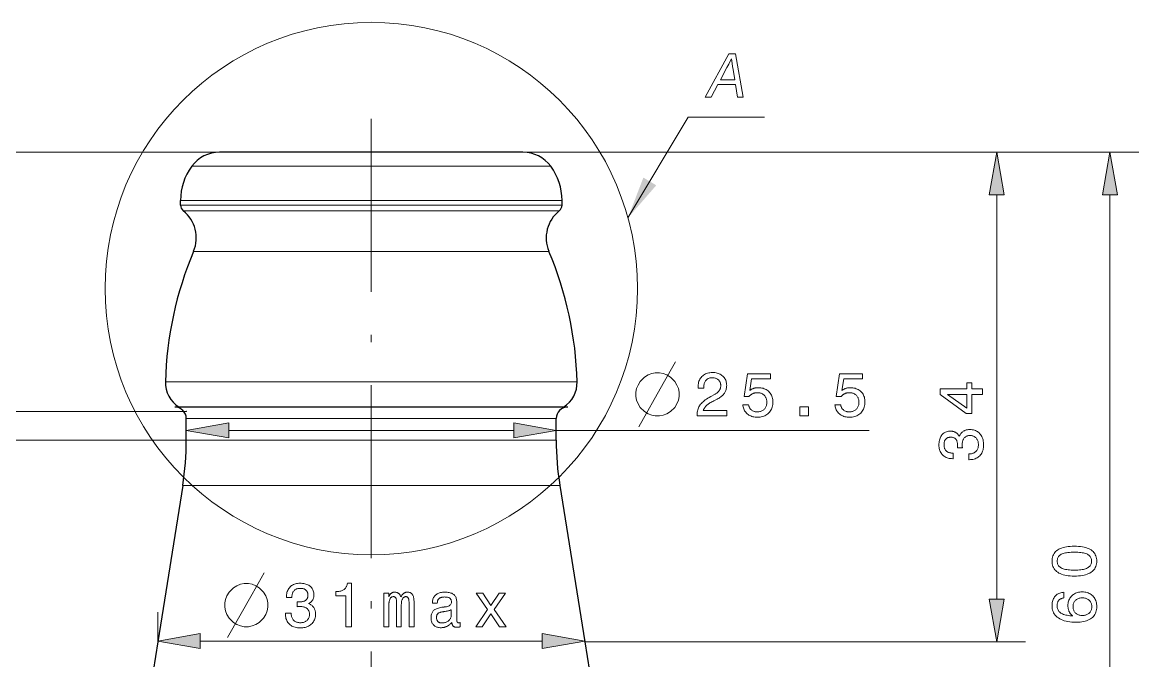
# Model space of a CAD drawing. Extents: x 0 to 420, y 0 to 594.
# Drawn here: x 120.2 to 197.8, y 480.4 to 524.7 of the extents above; entities that cross this region are included whole.
import ezdxf

# ---------------------------------------------------------------- set-up
doc = ezdxf.new("R2010")
doc.units = 0
doc.linetypes.add('DASHDOT', pattern=[18.5, 12, -3, 0.5, -3])

msp = doc.modelspace()

# ---------------------------------------------------------------- linework, layer by layer
at = {"linetype": 'DASHDOT', "lineweight": 13}
msp.add_line((144.475, 518.028), (144.475, 291.201), dxfattribs=at)
at = {"lineweight": 13}
for p, q in [((133.937, 515.715), (73.821, 515.715)), ((133.937, 515.715), (82.24, 515.715)), ((155.012, 515.715), (189.923, 515.715)), ((155.012, 515.715), (197.778, 515.715)), ((156.943, 514.74), (133.533, 514.74)), ((187.923, 484.669), (187.923, 512.761)), ((195.778, 458.669), (195.778, 512.761)), ((157.725, 512.365), (132.847, 512.365)), ((157.725, 512.039), (132.847, 512.039)), ((157.535, 511.647), (133.013, 511.647)), ((156.814, 508.831), (133.646, 508.831)), ((158.774, 499.768), (131.926, 499.768)), ((131.625, 497.715), (82.24, 497.715)), ((157.325, 497.215), (133.198, 497.215)), ((157.325, 496.395), (179.053, 496.395)), ((131.625, 495.715), (82.24, 495.715)), ((157.325, 495.715), (133.198, 495.715)), ((157.574, 492.569), (132.979, 492.569)), ((132.602, 481.759), (156.348, 481.759)), ((159.302, 481.715), (189.923, 481.715))]:
    msp.add_line(p, q, dxfattribs=at)
at = {"lineweight": 30, "ltscale": 0.032249}
msp.add_line((135.227, 515.715), (133.937, 515.715), dxfattribs=at)
at = {"lineweight": 30, "ltscale": 0.494623}
msp.add_line((155.012, 515.715), (135.227, 515.715), dxfattribs=at)
at = {"lineweight": 13, "ltscale": 0.038159}
msp.add_line((133.533, 514.74), (132.006, 514.74), dxfattribs=at)
at = {"lineweight": 13, "ltscale": 0.040551}
for p, q in [((132.847, 512.365), (131.225, 512.365)), ((132.847, 512.039), (131.225, 512.039))]:
    msp.add_line(p, q, dxfattribs=at)
at = {"lineweight": 30, "ltscale": 0.008156}
for p, q in [((131.225, 512.039), (131.225, 512.365)), ((157.725, 512.039), (157.725, 512.365))]:
    msp.add_line(p, q, dxfattribs=at)
at = {"lineweight": 13, "ltscale": 0.03997}
msp.add_line((133.013, 511.647), (131.414, 511.647), dxfattribs=at)
at = {"lineweight": 13, "ltscale": 0.037763}
msp.add_line((133.646, 508.831), (132.136, 508.831), dxfattribs=at)
at = {"lineweight": 13, "ltscale": 0.043762}
msp.add_line((131.926, 499.768), (130.176, 499.768), dxfattribs=at)
at = {"lineweight": 30, "ltscale": 0.041775}
msp.add_line((132.496, 498.015), (130.825, 498.015), dxfattribs=at)
at = {"lineweight": 30}
for p, q in [((158.125, 498.015), (132.496, 498.015)), ((129.647, 481.715), (125.825, 457.715)), ((159.302, 481.715), (163.125, 457.715))]:
    msp.add_line(p, q, dxfattribs=at)
at = {"lineweight": 13, "ltscale": 0.480967}
for p, q in [((131.625, 497.715), (112.386, 497.715)), ((131.625, 495.715), (112.386, 495.715))]:
    msp.add_line(p, q, dxfattribs=at)
at = {"lineweight": 13, "ltscale": 0.039327}
for p, q in [((133.198, 497.215), (131.625, 497.215)), ((133.198, 495.715), (131.625, 495.715))]:
    msp.add_line(p, q, dxfattribs=at)
at = {"lineweight": 30, "ltscale": 0.0375}
for p, q in [((131.625, 495.715), (131.625, 497.215)), ((157.325, 495.715), (157.325, 497.215))]:
    msp.add_line(p, q, dxfattribs=at)
at = {"lineweight": 13, "ltscale": 0.494779}
msp.add_line((134.579, 496.395), (154.37, 496.395), dxfattribs=at)
at = {"lineweight": 30, "ltscale": 0.274778}
for p, q in [((131.376, 492.569), (129.647, 481.715)), ((157.574, 492.569), (159.302, 481.715))]:
    msp.add_line(p, q, dxfattribs=at)
at = {"lineweight": 13, "ltscale": 0.040088}
msp.add_line((132.979, 492.569), (131.376, 492.569), dxfattribs=at)
at = {"lineweight": 13, "ltscale": 0.0511}
msp.add_line((129.647, 481.715), (129.647, 483.759), dxfattribs=at)
at = {"lineweight": 13}
for points in [[(167.659, 519.539), (169.305, 522.539), (169.784, 522.539), (170.303, 519.539), (169.923, 519.539), (169.784, 520.414), (168.544, 520.414), (168.078, 519.539)], [(168.738, 520.748), (169.731, 520.748), (169.618, 521.457), (169.575, 521.672), (169.54, 521.869), (169.515, 522.047), (169.499, 522.206), (169.415, 522.028), (169.309, 521.829), (169.181, 521.61)], [(188.444, 512.761), (187.923, 515.715), (187.402, 512.761)], [(196.299, 512.761), (195.778, 515.715), (195.257, 512.761)], [(164.505, 500.395), (164.205, 500.395), (163.955, 500.345), (163.705, 500.245), (163.455, 500.095), (163.155, 499.795), (163.005, 499.545), (162.905, 499.295), (162.855, 499.045), (162.855, 498.745), (162.905, 498.495), (163.005, 498.245), (163.155, 497.995), (163.455, 497.695), (163.705, 497.545), (163.955, 497.445), (164.205, 497.395), (164.505, 497.395), (164.755, 497.445), (165.005, 497.545), (165.255, 497.695), (165.555, 497.995), (165.705, 498.245), (165.805, 498.495), (165.855, 498.745), (165.855, 499.045), (165.805, 499.295), (165.705, 499.545), (165.555, 499.795), (165.255, 500.095), (165.005, 500.245), (164.755, 500.345)], [(167.102, 497.395), (167.102, 497.408), (167.104, 497.495), (167.11, 497.58), (167.12, 497.661), (167.135, 497.74), (167.153, 497.816), (167.176, 497.889), (167.203, 497.958), (167.234, 498.025), (167.269, 498.09), (167.308, 498.151), (167.353, 498.21), (167.404, 498.27), (167.462, 498.329), (167.527, 498.388), (167.598, 498.448), (167.676, 498.507), (167.761, 498.566), (167.852, 498.625), (167.95, 498.683), (168.055, 498.742), (168.31, 498.881), (168.355, 498.906), (168.397, 498.932), (168.436, 498.959), (168.474, 498.986), (168.509, 499.013), (168.541, 499.041), (168.571, 499.07), (168.598, 499.1), (168.623, 499.13), (168.645, 499.16), (168.665, 499.192), (168.683, 499.225), (168.699, 499.258), (168.712, 499.293), (168.724, 499.329), (168.734, 499.366), (168.741, 499.404), (168.746, 499.443), (168.749, 499.483), (168.75, 499.524), (168.749, 499.571), (168.744, 499.616), (168.736, 499.659), (168.724, 499.7), (168.71, 499.739), (168.692, 499.777), (168.67, 499.813), (168.646, 499.847), (168.618, 499.879), (168.587, 499.909), (168.553, 499.937), (168.517, 499.962), (168.479, 499.984), (168.439, 500.003), (168.396, 500.019), (168.351, 500.032), (168.304, 500.042), (168.255, 500.05), (168.203, 500.054), (168.15, 500.055), (168.096, 500.054), (168.045, 500.048), (167.997, 500.039), (167.95, 500.026), (167.906, 500.009), (167.865, 499.989), (167.825, 499.965), (167.788, 499.937), (167.753, 499.905), (167.721, 499.87), (167.691, 499.831), (167.664, 499.79), (167.64, 499.746), (167.62, 499.699), (167.603, 499.65), (167.589, 499.597), (167.578, 499.542), (167.57, 499.484), (167.565, 499.423), (167.564, 499.36), (167.564, 499.324), (167.171, 499.324), (167.171, 499.385), (167.174, 499.478), (167.182, 499.567), (167.196, 499.652), (167.215, 499.733), (167.239, 499.81), (167.269, 499.883), (167.304, 499.953), (167.344, 500.018), (167.39, 500.079), (167.441, 500.137), (167.497, 500.189), (167.557, 500.236), (167.62, 500.278), (167.688, 500.314), (167.759, 500.345), (167.834, 500.369), (167.913, 500.389), (167.996, 500.403), (168.082, 500.411), (168.173, 500.414), (168.26, 500.411), (168.343, 500.404), (168.423, 500.392), (168.5, 500.374), (168.573, 500.352), (168.643, 500.325), (168.709, 500.293), (168.773, 500.256), (168.832, 500.214), (168.889, 500.167), (168.94, 500.116), (168.987, 500.062), (169.028, 500.005), (169.063, 499.945), (169.093, 499.882), (169.118, 499.816), (169.137, 499.746), (169.151, 499.674), (169.159, 499.599), (169.162, 499.52), (169.16, 499.459), (169.155, 499.399), (169.147, 499.341), (169.136, 499.284), (169.121, 499.229), (169.104, 499.176), (169.083, 499.124), (169.059, 499.073), (169.032, 499.024), (169.001, 498.977), (168.968, 498.931), (168.93, 498.886), (168.89, 498.843), (168.846, 498.801), (168.799, 498.76), (168.748, 498.72), (168.694, 498.681), (168.637, 498.644), (168.576, 498.608), (168.512, 498.573), (168.259, 498.445), (168.189, 498.408), (168.123, 498.371), (168.061, 498.335), (168.003, 498.3), (167.95, 498.266), (167.9, 498.232), (167.854, 498.2), (167.813, 498.167), (167.775, 498.136), (167.742, 498.105), (167.711, 498.075), (167.683, 498.043), (167.657, 498.011), (167.633, 497.978), (167.611, 497.945), (167.592, 497.91), (167.574, 497.875), (167.558, 497.84), (167.545, 497.803), (167.534, 497.766), (169.162, 497.766), (169.162, 497.395)], [(170.283, 498.177), (170.684, 498.177), (170.692, 498.131), (170.703, 498.087), (170.716, 498.046), (170.732, 498.006), (170.75, 497.969), (170.771, 497.933), (170.794, 497.899), (170.82, 497.868), (170.848, 497.839), (170.879, 497.811), (170.911, 497.786), (170.946, 497.764), (170.982, 497.744), (171.02, 497.727), (171.06, 497.712), (171.101, 497.701), (171.144, 497.691), (171.189, 497.685), (171.236, 497.681), (171.285, 497.679), (171.344, 497.681), (171.4, 497.687), (171.455, 497.696), (171.507, 497.709), (171.556, 497.725), (171.604, 497.745), (171.649, 497.769), (171.691, 497.797), (171.732, 497.828), (171.769, 497.863), (171.804, 497.901), (171.835, 497.941), (171.863, 497.983), (171.887, 498.028), (171.907, 498.075), (171.923, 498.125), (171.936, 498.176), (171.945, 498.231), (171.951, 498.287), (171.953, 498.346), (171.951, 498.406), (171.946, 498.463), (171.937, 498.518), (171.924, 498.57), (171.908, 498.62), (171.888, 498.668), (171.864, 498.713), (171.837, 498.755), (171.806, 498.795), (171.772, 498.833), (171.734, 498.867), (171.694, 498.898), (171.652, 498.925), (171.607, 498.949), (171.559, 498.969), (171.509, 498.985), (171.457, 498.998), (171.402, 499.007), (171.344, 499.012), (171.285, 499.014), (171.25, 499.013), (171.216, 499.011), (171.182, 499.008), (171.149, 499.003), (171.117, 498.997), (171.086, 498.989), (171.055, 498.98), (171.024, 498.969), (170.994, 498.958), (170.965, 498.944), (170.937, 498.93), (170.909, 498.914), (170.882, 498.897), (170.855, 498.878), (170.83, 498.858), (170.805, 498.837), (170.781, 498.814), (170.758, 498.79), (170.735, 498.765), (170.713, 498.738), (170.37, 498.738), (170.606, 500.327), (172.208, 500.327), (172.208, 499.973), (170.895, 499.973), (170.774, 499.166), (170.796, 499.184), (170.819, 499.202), (170.842, 499.219), (170.867, 499.234), (170.892, 499.249), (170.917, 499.263), (170.944, 499.276), (170.971, 499.289), (170.999, 499.3), (171.028, 499.31), (171.058, 499.32), (171.088, 499.328), (171.119, 499.335), (171.15, 499.342), (171.181, 499.347), (171.214, 499.352), (171.246, 499.355), (171.28, 499.358), (171.313, 499.359), (171.348, 499.36), (171.438, 499.357), (171.525, 499.349), (171.609, 499.335), (171.688, 499.316), (171.764, 499.291), (171.837, 499.261), (171.906, 499.225), (171.971, 499.184), (172.033, 499.138), (172.091, 499.086), (172.144, 499.029), (172.192, 498.969), (172.234, 498.906), (172.271, 498.839), (172.302, 498.769), (172.327, 498.695), (172.347, 498.618), (172.361, 498.538), (172.37, 498.454), (172.372, 498.367), (172.369, 498.274), (172.36, 498.185), (172.346, 498.1), (172.325, 498.018), (172.298, 497.939), (172.265, 497.865), (172.226, 497.793), (172.181, 497.726), (172.131, 497.662), (172.074, 497.601), (172.013, 497.546), (171.948, 497.496), (171.879, 497.452), (171.807, 497.414), (171.731, 497.382), (171.651, 497.355), (171.568, 497.335), (171.481, 497.32), (171.391, 497.311), (171.297, 497.308), (171.214, 497.311), (171.133, 497.318), (171.056, 497.33), (170.981, 497.347), (170.91, 497.368), (170.841, 497.395), (170.775, 497.426), (170.712, 497.462), (170.651, 497.502), (170.594, 497.548), (170.541, 497.597), (170.492, 497.649), (170.449, 497.705), (170.41, 497.763), (170.377, 497.825), (170.348, 497.889), (170.324, 497.957), (170.306, 498.027), (170.292, 498.1)], [(176.679, 498.177), (177.08, 498.177), (177.088, 498.131), (177.099, 498.087), (177.113, 498.046), (177.128, 498.006), (177.147, 497.969), (177.167, 497.933), (177.191, 497.899), (177.216, 497.868), (177.244, 497.839), (177.275, 497.811), (177.308, 497.786), (177.342, 497.764), (177.378, 497.744), (177.416, 497.727), (177.456, 497.712), (177.498, 497.701), (177.541, 497.691), (177.586, 497.685), (177.632, 497.681), (177.681, 497.679), (177.74, 497.681), (177.797, 497.687), (177.851, 497.696), (177.903, 497.709), (177.953, 497.725), (178, 497.745), (178.045, 497.769), (178.088, 497.797), (178.128, 497.828), (178.166, 497.863), (178.201, 497.901), (178.232, 497.941), (178.259, 497.983), (178.283, 498.028), (178.303, 498.075), (178.32, 498.125), (178.333, 498.176), (178.342, 498.231), (178.347, 498.287), (178.349, 498.346), (178.347, 498.406), (178.342, 498.463), (178.333, 498.518), (178.32, 498.57), (178.304, 498.62), (178.284, 498.668), (178.26, 498.713), (178.233, 498.755), (178.202, 498.795), (178.168, 498.833), (178.13, 498.867), (178.09, 498.898), (178.048, 498.925), (178.003, 498.949), (177.955, 498.969), (177.906, 498.985), (177.853, 498.998), (177.798, 499.007), (177.741, 499.012), (177.681, 499.014), (177.646, 499.013), (177.612, 499.011), (177.579, 499.008), (177.546, 499.003), (177.514, 498.997), (177.482, 498.989), (177.451, 498.98), (177.42, 498.969), (177.391, 498.958), (177.361, 498.944), (177.333, 498.93), (177.305, 498.914), (177.278, 498.897), (177.252, 498.878), (177.226, 498.858), (177.201, 498.837), (177.177, 498.814), (177.154, 498.79), (177.131, 498.765), (177.11, 498.738), (176.766, 498.738), (177.002, 500.327), (178.604, 500.327), (178.604, 499.973), (177.291, 499.973), (177.171, 499.166), (177.193, 499.184), (177.215, 499.202), (177.239, 499.219), (177.263, 499.234), (177.288, 499.249), (177.314, 499.263), (177.34, 499.276), (177.368, 499.289), (177.396, 499.3), (177.425, 499.31), (177.454, 499.32), (177.484, 499.328), (177.515, 499.335), (177.546, 499.342), (177.578, 499.347), (177.61, 499.352), (177.643, 499.355), (177.676, 499.358), (177.71, 499.359), (177.744, 499.36), (177.835, 499.357), (177.922, 499.349), (178.005, 499.335), (178.085, 499.316), (178.161, 499.291), (178.233, 499.261), (178.302, 499.225), (178.367, 499.184), (178.429, 499.138), (178.487, 499.086), (178.541, 499.029), (178.589, 498.969), (178.631, 498.906), (178.667, 498.839), (178.698, 498.769), (178.724, 498.695), (178.743, 498.618), (178.757, 498.538), (178.766, 498.454), (178.769, 498.367), (178.766, 498.274), (178.757, 498.185), (178.742, 498.1), (178.721, 498.018), (178.694, 497.939), (178.661, 497.865), (178.623, 497.793), (178.578, 497.726), (178.527, 497.662), (178.47, 497.601), (178.409, 497.546), (178.344, 497.496), (178.275, 497.452), (178.203, 497.414), (178.127, 497.382), (178.048, 497.355), (177.964, 497.335), (177.878, 497.32), (177.787, 497.311), (177.694, 497.308), (177.61, 497.311), (177.53, 497.318), (177.452, 497.33), (177.378, 497.347), (177.306, 497.368), (177.237, 497.395), (177.171, 497.426), (177.108, 497.462), (177.048, 497.502), (176.99, 497.548), (176.937, 497.597), (176.889, 497.649), (176.845, 497.705), (176.807, 497.763), (176.773, 497.825), (176.744, 497.889), (176.721, 497.957), (176.702, 498.027), (176.688, 498.1)], [(186.923, 498.883), (186.181, 498.883), (186.181, 497.566), (185.802, 497.566), (183.991, 498.879), (183.991, 499.271), (185.835, 499.271), (185.835, 499.699), (186.181, 499.699), (186.181, 499.271), (186.923, 499.271)], [(185.835, 497.928), (185.835, 498.883), (184.492, 498.883)], [(174.253, 497.395), (174.253, 498.038), (174.85, 498.038), (174.85, 497.395)], [(134.579, 496.916), (131.625, 496.395), (134.579, 495.874)], [(154.37, 495.874), (157.325, 496.395), (154.37, 496.916)], [(185.983, 494.359), (185.983, 494.758), (186.045, 494.761), (186.104, 494.767), (186.16, 494.776), (186.213, 494.789), (186.264, 494.804), (186.311, 494.823), (186.356, 494.846), (186.398, 494.871), (186.437, 494.9), (186.473, 494.932), (186.506, 494.966), (186.536, 495.004), (186.562, 495.044), (186.584, 495.087), (186.604, 495.133), (186.619, 495.181), (186.631, 495.232), (186.64, 495.285), (186.645, 495.342), (186.647, 495.401), (186.645, 495.458), (186.641, 495.514), (186.633, 495.566), (186.622, 495.617), (186.608, 495.664), (186.59, 495.71), (186.57, 495.752), (186.546, 495.793), (186.519, 495.83), (186.489, 495.866), (186.456, 495.898), (186.421, 495.927), (186.383, 495.952), (186.344, 495.974), (186.301, 495.993), (186.257, 496.008), (186.21, 496.02), (186.16, 496.028), (186.109, 496.034), (186.055, 496.035), (186.006, 496.034), (185.959, 496.029), (185.914, 496.02), (185.872, 496.008), (185.831, 495.993), (185.793, 495.975), (185.758, 495.953), (185.724, 495.928), (185.693, 495.9), (185.664, 495.868), (185.637, 495.833), (185.613, 495.795), (185.592, 495.755), (185.574, 495.712), (185.558, 495.666), (185.546, 495.618), (185.536, 495.566), (185.529, 495.512), (185.525, 495.456), (185.523, 495.396), (185.523, 495.388), (185.523, 495.379), (185.524, 495.371), (185.524, 495.362), (185.524, 495.353), (185.524, 495.344), (185.524, 495.335), (185.525, 495.326), (185.525, 495.317), (185.525, 495.308), (185.526, 495.298), (185.526, 495.288), (185.527, 495.277), (185.528, 495.266), (185.528, 495.254), (185.529, 495.242), (185.529, 495.229), (185.53, 495.215), (185.531, 495.201), (185.532, 495.186), (185.192, 495.186), (185.193, 495.195), (185.193, 495.204), (185.194, 495.213), (185.194, 495.222), (185.194, 495.231), (185.195, 495.24), (185.195, 495.249), (185.195, 495.257), (185.195, 495.266), (185.196, 495.274), (185.196, 495.283), (185.196, 495.291), (185.196, 495.299), (185.196, 495.307), (185.196, 495.315), (185.196, 495.323), (185.197, 495.33), (185.197, 495.338), (185.197, 495.345), (185.197, 495.352), (185.195, 495.409), (185.192, 495.463), (185.186, 495.513), (185.178, 495.561), (185.168, 495.605), (185.155, 495.647), (185.14, 495.686), (185.123, 495.721), (185.104, 495.754), (185.082, 495.783), (185.058, 495.81), (185.031, 495.834), (185.002, 495.855), (184.97, 495.873), (184.937, 495.888), (184.9, 495.901), (184.861, 495.911), (184.82, 495.918), (184.777, 495.922), (184.731, 495.924), (184.686, 495.922), (184.644, 495.918), (184.604, 495.911), (184.565, 495.902), (184.529, 495.89), (184.495, 495.875), (184.464, 495.857), (184.434, 495.836), (184.406, 495.813), (184.381, 495.788), (184.357, 495.759), (184.337, 495.728), (184.318, 495.695), (184.302, 495.66), (184.289, 495.622), (184.278, 495.581), (184.269, 495.539), (184.263, 495.494), (184.26, 495.446), (184.258, 495.396), (184.26, 495.34), (184.265, 495.287), (184.273, 495.237), (184.284, 495.189), (184.299, 495.144), (184.317, 495.102), (184.338, 495.063), (184.362, 495.026), (184.39, 494.992), (184.421, 494.961), (184.455, 494.933), (184.492, 494.908), (184.532, 494.885), (184.575, 494.866), (184.621, 494.85), (184.67, 494.836), (184.722, 494.826), (184.778, 494.818), (184.836, 494.814), (184.897, 494.812), (184.897, 494.429), (184.868, 494.429), (184.781, 494.431), (184.699, 494.439), (184.619, 494.452), (184.544, 494.47), (184.472, 494.493), (184.403, 494.521), (184.339, 494.554), (184.277, 494.593), (184.22, 494.636), (184.166, 494.685), (184.116, 494.738), (184.072, 494.795), (184.032, 494.855), (183.998, 494.918), (183.97, 494.986), (183.946, 495.056), (183.928, 495.131), (183.915, 495.209), (183.907, 495.29), (183.904, 495.375), (183.906, 495.465), (183.913, 495.551), (183.923, 495.633), (183.938, 495.71), (183.958, 495.783), (183.981, 495.853), (184.009, 495.918), (184.041, 495.978), (184.077, 496.035), (184.117, 496.088), (184.161, 496.136), (184.209, 496.179), (184.26, 496.217), (184.315, 496.25), (184.372, 496.278), (184.433, 496.3), (184.498, 496.318), (184.566, 496.331), (184.637, 496.338), (184.712, 496.341), (184.755, 496.34), (184.796, 496.337), (184.836, 496.332), (184.875, 496.326), (184.913, 496.317), (184.95, 496.306), (184.985, 496.294), (185.019, 496.28), (185.051, 496.263), (185.083, 496.245), (185.113, 496.225), (185.141, 496.203), (185.168, 496.179), (185.194, 496.154), (185.218, 496.126), (185.241, 496.097), (185.262, 496.066), (185.282, 496.033), (185.3, 495.998), (185.317, 495.961), (185.335, 496.009), (185.356, 496.054), (185.379, 496.096), (185.403, 496.137), (185.43, 496.175), (185.459, 496.21), (185.489, 496.244), (185.522, 496.275), (185.556, 496.303), (185.593, 496.329), (185.631, 496.353), (185.671, 496.375), (185.713, 496.393), (185.757, 496.41), (185.802, 496.423), (185.849, 496.435), (185.898, 496.444), (185.948, 496.45), (186.001, 496.454), (186.055, 496.455), (186.139, 496.452), (186.221, 496.443), (186.299, 496.428), (186.373, 496.408), (186.444, 496.381), (186.512, 496.349), (186.576, 496.31), (186.637, 496.266), (186.694, 496.216), (186.748, 496.16), (186.798, 496.099), (186.842, 496.034), (186.882, 495.965), (186.916, 495.892), (186.944, 495.816), (186.968, 495.736), (186.986, 495.651), (186.999, 495.563), (187.007, 495.471), (187.01, 495.375), (187.007, 495.284), (186.999, 495.197), (186.985, 495.114), (186.966, 495.034), (186.942, 494.958), (186.912, 494.886), (186.876, 494.818), (186.836, 494.753), (186.789, 494.693), (186.738, 494.635), (186.682, 494.583), (186.622, 494.536), (186.558, 494.495), (186.491, 494.459), (186.42, 494.428), (186.346, 494.403), (186.268, 494.384), (186.187, 494.37), (186.101, 494.362), (186.012, 494.359)], [(193.315, 486.273), (193.167, 486.276), (193.025, 486.284), (192.891, 486.297), (192.764, 486.315), (192.645, 486.339), (192.533, 486.369), (192.428, 486.403), (192.33, 486.443), (192.24, 486.488), (192.157, 486.539), (192.081, 486.594), (192.014, 486.655), (191.954, 486.72), (191.902, 486.79), (191.859, 486.865), (191.823, 486.945), (191.795, 487.029), (191.775, 487.119), (191.763, 487.213), (191.759, 487.312), (191.763, 487.412), (191.775, 487.507), (191.795, 487.597), (191.822, 487.682), (191.858, 487.762), (191.901, 487.837), (191.952, 487.907), (192.012, 487.972), (192.079, 488.032), (192.153, 488.087), (192.236, 488.137), (192.326, 488.182), (192.424, 488.221), (192.529, 488.255), (192.641, 488.284), (192.761, 488.308), (192.888, 488.326), (193.023, 488.339), (193.165, 488.347), (193.315, 488.35), (193.464, 488.347), (193.606, 488.339), (193.741, 488.326), (193.868, 488.308), (193.987, 488.284), (194.099, 488.255), (194.204, 488.221), (194.301, 488.182), (194.39, 488.137), (194.473, 488.087), (194.547, 488.032), (194.614, 487.972), (194.672, 487.907), (194.723, 487.837), (194.767, 487.762), (194.802, 487.682), (194.829, 487.597), (194.849, 487.507), (194.861, 487.412), (194.865, 487.312), (194.861, 487.213), (194.849, 487.119), (194.829, 487.029), (194.802, 486.945), (194.766, 486.865), (194.723, 486.79), (194.671, 486.72), (194.612, 486.655), (194.545, 486.594), (194.47, 486.539), (194.388, 486.488), (194.298, 486.443), (194.201, 486.403), (194.096, 486.369), (193.984, 486.339), (193.865, 486.315), (193.739, 486.297), (193.605, 486.284), (193.464, 486.276)], [(193.315, 486.686), (193.436, 486.688), (193.55, 486.692), (193.657, 486.7), (193.758, 486.711), (193.852, 486.724), (193.939, 486.741), (194.02, 486.761), (194.094, 486.783), (194.162, 486.809), (194.223, 486.838), (194.277, 486.87), (194.326, 486.906), (194.369, 486.944), (194.407, 486.987), (194.439, 487.033), (194.464, 487.082), (194.485, 487.134), (194.499, 487.19), (194.508, 487.25), (194.51, 487.312), (194.508, 487.376), (194.499, 487.435), (194.485, 487.491), (194.465, 487.544), (194.439, 487.593), (194.408, 487.639), (194.371, 487.681), (194.328, 487.719), (194.28, 487.754), (194.226, 487.786), (194.166, 487.814), (194.098, 487.839), (194.024, 487.861), (193.944, 487.881), (193.856, 487.897), (193.761, 487.91), (193.66, 487.921), (193.552, 487.928), (193.437, 487.933), (193.315, 487.934), (193.193, 487.933), (193.078, 487.928), (192.969, 487.921), (192.867, 487.91), (192.773, 487.897), (192.685, 487.881), (192.604, 487.861), (192.53, 487.839), (192.463, 487.814), (192.402, 487.786), (192.348, 487.754), (192.3, 487.719), (192.257, 487.681), (192.22, 487.639), (192.189, 487.593), (192.163, 487.544), (192.143, 487.491), (192.129, 487.435), (192.12, 487.376), (192.118, 487.312), (192.12, 487.25), (192.129, 487.19), (192.144, 487.134), (192.164, 487.082), (192.19, 487.033), (192.221, 486.987), (192.259, 486.944), (192.302, 486.906), (192.351, 486.87), (192.405, 486.838), (192.466, 486.809), (192.534, 486.783), (192.608, 486.761), (192.689, 486.741), (192.777, 486.724), (192.871, 486.711), (192.972, 486.7), (193.08, 486.692), (193.194, 486.688)], [(135.948, 485.759), (135.648, 485.759), (135.398, 485.709), (135.148, 485.609), (134.898, 485.459), (134.598, 485.159), (134.448, 484.909), (134.348, 484.659), (134.298, 484.409), (134.298, 484.109), (134.348, 483.859), (134.448, 483.609), (134.598, 483.359), (134.898, 483.059), (135.148, 482.909), (135.398, 482.809), (135.648, 482.759), (135.948, 482.759), (136.198, 482.809), (136.448, 482.909), (136.698, 483.059), (136.998, 483.359), (137.148, 483.609), (137.248, 483.859), (137.298, 484.109), (137.298, 484.409), (137.248, 484.659), (137.148, 484.909), (136.998, 485.159), (136.698, 485.459), (136.448, 485.609), (136.198, 485.709)], [(138.509, 483.699), (138.907, 483.699), (138.91, 483.637), (138.916, 483.578), (138.925, 483.522), (138.938, 483.469), (138.954, 483.419), (138.973, 483.371), (138.995, 483.326), (139.02, 483.284), (139.049, 483.245), (139.081, 483.209), (139.116, 483.176), (139.153, 483.146), (139.194, 483.12), (139.236, 483.098), (139.282, 483.079), (139.33, 483.063), (139.381, 483.051), (139.435, 483.042), (139.491, 483.037), (139.55, 483.035), (139.608, 483.037), (139.663, 483.041), (139.716, 483.049), (139.766, 483.06), (139.814, 483.075), (139.859, 483.092), (139.902, 483.113), (139.942, 483.136), (139.98, 483.163), (140.015, 483.193), (140.047, 483.226), (140.076, 483.261), (140.101, 483.299), (140.124, 483.339), (140.142, 483.381), (140.157, 483.426), (140.169, 483.472), (140.178, 483.522), (140.183, 483.574), (140.185, 483.628), (140.183, 483.677), (140.178, 483.723), (140.17, 483.768), (140.158, 483.811), (140.143, 483.851), (140.124, 483.889), (140.102, 483.925), (140.077, 483.958), (140.049, 483.99), (140.017, 484.019), (139.982, 484.045), (139.945, 484.069), (139.904, 484.09), (139.861, 484.108), (139.815, 484.124), (139.767, 484.136), (139.716, 484.146), (139.662, 484.153), (139.605, 484.157), (139.546, 484.159), (139.537, 484.159), (139.529, 484.159), (139.52, 484.159), (139.511, 484.159), (139.503, 484.158), (139.494, 484.158), (139.485, 484.158), (139.476, 484.158), (139.467, 484.157), (139.457, 484.157), (139.448, 484.156), (139.438, 484.156), (139.427, 484.155), (139.415, 484.155), (139.404, 484.154), (139.391, 484.153), (139.378, 484.153), (139.364, 484.152), (139.35, 484.151), (139.335, 484.15), (139.335, 484.49), (139.344, 484.489), (139.353, 484.489), (139.362, 484.489), (139.371, 484.488), (139.38, 484.488), (139.389, 484.488), (139.398, 484.487), (139.406, 484.487), (139.415, 484.487), (139.424, 484.487), (139.432, 484.486), (139.44, 484.486), (139.448, 484.486), (139.456, 484.486), (139.464, 484.486), (139.472, 484.486), (139.479, 484.486), (139.487, 484.486), (139.494, 484.486), (139.502, 484.486), (139.558, 484.487), (139.612, 484.49), (139.663, 484.496), (139.71, 484.504), (139.755, 484.514), (139.796, 484.527), (139.835, 484.542), (139.871, 484.559), (139.903, 484.579), (139.933, 484.601), (139.959, 484.625), (139.983, 484.651), (140.004, 484.68), (140.022, 484.712), (140.038, 484.746), (140.05, 484.782), (140.06, 484.821), (140.067, 484.862), (140.071, 484.906), (140.073, 484.952), (140.072, 484.996), (140.067, 485.038), (140.061, 485.079), (140.051, 485.117), (140.039, 485.153), (140.024, 485.187), (140.006, 485.219), (139.986, 485.248), (139.963, 485.276), (139.937, 485.301), (139.908, 485.325), (139.878, 485.346), (139.845, 485.364), (139.809, 485.38), (139.771, 485.393), (139.731, 485.404), (139.688, 485.413), (139.643, 485.419), (139.596, 485.423), (139.546, 485.424), (139.49, 485.422), (139.437, 485.417), (139.386, 485.409), (139.339, 485.398), (139.294, 485.383), (139.251, 485.365), (139.212, 485.344), (139.175, 485.32), (139.142, 485.292), (139.11, 485.261), (139.082, 485.227), (139.057, 485.19), (139.035, 485.15), (139.015, 485.107), (138.999, 485.061), (138.986, 485.012), (138.975, 484.96), (138.968, 484.905), (138.963, 484.846), (138.962, 484.785), (138.578, 484.785), (138.578, 484.814), (138.581, 484.901), (138.588, 484.984), (138.601, 485.063), (138.619, 485.138), (138.642, 485.21), (138.67, 485.279), (138.704, 485.344), (138.742, 485.405), (138.786, 485.462), (138.834, 485.517), (138.887, 485.566), (138.944, 485.611), (139.004, 485.65), (139.068, 485.684), (139.135, 485.713), (139.206, 485.736), (139.28, 485.754), (139.358, 485.767), (139.44, 485.775), (139.525, 485.778), (139.615, 485.776), (139.7, 485.769), (139.782, 485.759), (139.859, 485.744), (139.933, 485.725), (140.002, 485.701), (140.067, 485.674), (140.128, 485.642), (140.185, 485.605), (140.237, 485.565), (140.285, 485.521), (140.328, 485.473), (140.366, 485.422), (140.399, 485.368), (140.427, 485.31), (140.45, 485.249), (140.468, 485.184), (140.48, 485.116), (140.488, 485.045), (140.49, 484.971), (140.489, 484.928), (140.486, 484.886), (140.482, 484.846), (140.475, 484.807), (140.466, 484.769), (140.456, 484.733), (140.443, 484.697), (140.429, 484.664), (140.413, 484.631), (140.394, 484.599), (140.374, 484.569), (140.352, 484.541), (140.329, 484.514), (140.303, 484.488), (140.276, 484.464), (140.246, 484.441), (140.215, 484.42), (140.182, 484.4), (140.147, 484.382), (140.111, 484.365), (140.158, 484.347), (140.203, 484.326), (140.246, 484.303), (140.286, 484.279), (140.324, 484.252), (140.36, 484.224), (140.393, 484.193), (140.424, 484.16), (140.452, 484.126), (140.479, 484.089), (140.503, 484.051), (140.524, 484.011), (140.543, 483.969), (140.559, 483.925), (140.573, 483.88), (140.584, 483.833), (140.593, 483.784), (140.599, 483.734), (140.603, 483.682), (140.604, 483.628), (140.601, 483.543), (140.592, 483.462), (140.578, 483.384), (140.557, 483.309), (140.53, 483.238), (140.498, 483.17), (140.46, 483.106), (140.415, 483.045), (140.365, 482.988), (140.309, 482.934), (140.248, 482.884), (140.183, 482.84), (140.114, 482.801), (140.042, 482.767), (139.965, 482.738), (139.885, 482.714), (139.801, 482.696), (139.713, 482.683), (139.621, 482.675), (139.525, 482.673), (139.434, 482.675), (139.347, 482.683), (139.263, 482.697), (139.184, 482.716), (139.108, 482.741), (139.036, 482.77), (138.967, 482.806), (138.903, 482.847), (138.842, 482.893), (138.785, 482.945), (138.732, 483.001), (138.685, 483.061), (138.644, 483.124), (138.608, 483.191), (138.578, 483.262), (138.553, 483.336), (138.533, 483.414), (138.52, 483.496), (138.511, 483.581), (138.509, 483.67)], [(142.719, 482.759), (142.719, 484.893), (142.019, 484.893), (142.019, 485.198), (142.094, 485.201), (142.165, 485.206), (142.232, 485.214), (142.296, 485.224), (142.355, 485.237), (142.41, 485.252), (142.462, 485.271), (142.509, 485.291), (142.553, 485.315), (142.592, 485.341), (142.628, 485.369), (142.661, 485.402), (142.691, 485.437), (142.718, 485.476), (142.742, 485.518), (142.763, 485.563), (142.782, 485.612), (142.797, 485.664), (142.809, 485.719), (142.818, 485.778), (143.111, 485.778), (143.111, 482.759)], [(145.352, 482.759), (145.352, 485.078), (145.689, 485.078), (145.689, 484.831), (145.702, 484.862), (145.716, 484.892), (145.731, 484.92), (145.747, 484.946), (145.763, 484.971), (145.781, 484.995), (145.799, 485.017), (145.819, 485.038), (145.839, 485.057), (145.86, 485.075), (145.882, 485.091), (145.904, 485.106), (145.927, 485.118), (145.95, 485.13), (145.974, 485.139), (145.999, 485.147), (146.024, 485.153), (146.049, 485.157), (146.076, 485.159), (146.102, 485.16), (146.133, 485.159), (146.164, 485.157), (146.193, 485.152), (146.221, 485.146), (146.249, 485.138), (146.275, 485.129), (146.3, 485.117), (146.325, 485.104), (146.348, 485.089), (146.371, 485.073), (146.393, 485.055), (146.413, 485.035), (146.432, 485.014), (146.45, 484.991), (146.466, 484.967), (146.481, 484.941), (146.496, 484.914), (146.508, 484.885), (146.52, 484.855), (146.53, 484.823), (146.549, 484.857), (146.568, 484.888), (146.588, 484.918), (146.608, 484.947), (146.628, 484.973), (146.649, 484.998), (146.67, 485.021), (146.692, 485.042), (146.714, 485.061), (146.737, 485.078), (146.76, 485.094), (146.784, 485.108), (146.808, 485.12), (146.833, 485.131), (146.859, 485.14), (146.885, 485.147), (146.912, 485.153), (146.939, 485.157), (146.967, 485.159), (146.996, 485.16), (147.043, 485.158), (147.088, 485.153), (147.129, 485.144), (147.168, 485.132), (147.204, 485.116), (147.238, 485.096), (147.268, 485.073), (147.296, 485.046), (147.322, 485.016), (147.344, 484.982), (147.364, 484.944), (147.382, 484.9), (147.398, 484.851), (147.411, 484.797), (147.423, 484.738), (147.433, 484.673), (147.44, 484.603), (147.445, 484.528), (147.448, 484.447), (147.449, 484.361), (147.449, 482.759), (147.099, 482.759), (147.099, 484.387), (147.099, 484.436), (147.097, 484.482), (147.095, 484.526), (147.092, 484.566), (147.087, 484.604), (147.082, 484.638), (147.075, 484.669), (147.068, 484.698), (147.059, 484.723), (147.05, 484.745), (147.039, 484.765), (147.027, 484.782), (147.014, 484.798), (147, 484.811), (146.984, 484.822), (146.967, 484.832), (146.948, 484.839), (146.928, 484.844), (146.907, 484.847), (146.884, 484.848), (146.855, 484.847), (146.828, 484.842), (146.801, 484.835), (146.776, 484.825), (146.752, 484.812), (146.729, 484.796), (146.708, 484.777), (146.687, 484.756), (146.668, 484.731), (146.65, 484.704), (146.634, 484.674), (146.619, 484.642), (146.606, 484.608), (146.595, 484.571), (146.586, 484.533), (146.578, 484.492), (146.572, 484.449), (146.567, 484.405), (146.565, 484.358), (146.564, 484.309), (146.564, 482.759), (146.237, 482.759), (146.237, 484.387), (146.237, 484.435), (146.235, 484.481), (146.233, 484.524), (146.229, 484.564), (146.224, 484.601), (146.219, 484.635), (146.212, 484.666), (146.204, 484.695), (146.195, 484.72), (146.186, 484.743), (146.175, 484.763), (146.162, 484.781), (146.149, 484.797), (146.134, 484.81), (146.117, 484.822), (146.1, 484.831), (146.081, 484.839), (146.06, 484.844), (146.039, 484.847), (146.016, 484.848), (145.987, 484.847), (145.96, 484.843), (145.934, 484.835), (145.909, 484.825), (145.886, 484.813), (145.863, 484.797), (145.842, 484.779), (145.822, 484.757), (145.803, 484.733), (145.786, 484.706), (145.77, 484.676), (145.756, 484.645), (145.743, 484.61), (145.732, 484.574), (145.723, 484.535), (145.715, 484.495), (145.709, 484.451), (145.705, 484.406), (145.703, 484.358), (145.702, 484.309), (145.702, 482.759)], [(150.078, 483.06), (150.045, 483.024), (150.012, 482.99), (149.977, 482.957), (149.943, 482.927), (149.908, 482.898), (149.872, 482.871), (149.836, 482.846), (149.799, 482.823), (149.762, 482.802), (149.724, 482.782), (149.686, 482.765), (149.647, 482.749), (149.608, 482.735), (149.568, 482.723), (149.528, 482.713), (149.487, 482.704), (149.445, 482.698), (149.403, 482.693), (149.36, 482.69), (149.317, 482.689), (149.254, 482.691), (149.193, 482.697), (149.135, 482.706), (149.08, 482.718), (149.028, 482.734), (148.979, 482.754), (148.932, 482.778), (148.889, 482.805), (148.848, 482.835), (148.81, 482.87), (148.776, 482.907), (148.745, 482.947), (148.717, 482.99), (148.694, 483.036), (148.673, 483.084), (148.657, 483.136), (148.644, 483.19), (148.635, 483.246), (148.63, 483.306), (148.628, 483.368), (148.63, 483.437), (148.635, 483.502), (148.645, 483.563), (148.658, 483.621), (148.675, 483.675), (148.695, 483.726), (148.72, 483.773), (148.748, 483.816), (148.78, 483.856), (148.816, 483.892), (148.856, 483.925), (148.902, 483.956), (148.953, 483.985), (149.009, 484.011), (149.072, 484.035), (149.139, 484.056), (149.212, 484.075), (149.291, 484.092), (149.375, 484.107), (149.465, 484.119), (149.477, 484.12), (149.489, 484.122), (149.503, 484.123), (149.518, 484.125), (149.533, 484.127), (149.55, 484.129), (149.567, 484.131), (149.586, 484.133), (149.605, 484.135), (149.625, 484.138), (149.705, 484.149), (149.777, 484.166), (149.84, 484.187), (149.895, 484.213), (149.941, 484.244), (149.979, 484.279), (150.009, 484.319), (150.03, 484.364), (150.043, 484.414), (150.047, 484.469), (150.046, 484.504), (150.042, 484.537), (150.036, 484.569), (150.028, 484.599), (150.017, 484.626), (150.004, 484.652), (149.989, 484.676), (149.971, 484.698), (149.951, 484.718), (149.929, 484.736), (149.904, 484.753), (149.876, 484.768), (149.846, 484.781), (149.814, 484.792), (149.778, 484.801), (149.741, 484.809), (149.7, 484.815), (149.657, 484.819), (149.612, 484.822), (149.564, 484.823), (149.515, 484.822), (149.469, 484.819), (149.426, 484.813), (149.385, 484.806), (149.346, 484.797), (149.31, 484.785), (149.276, 484.771), (149.245, 484.755), (149.216, 484.738), (149.19, 484.718), (149.166, 484.695), (149.145, 484.671), (149.126, 484.645), (149.109, 484.617), (149.096, 484.586), (149.084, 484.554), (149.076, 484.519), (149.069, 484.483), (149.066, 484.444), (149.064, 484.403), (148.723, 484.403), (148.723, 484.431), (148.725, 484.497), (148.732, 484.561), (148.743, 484.621), (148.759, 484.679), (148.78, 484.734), (148.805, 484.786), (148.834, 484.835), (148.868, 484.881), (148.907, 484.925), (148.95, 484.965), (148.998, 485.002), (149.048, 485.035), (149.102, 485.065), (149.16, 485.09), (149.221, 485.111), (149.285, 485.129), (149.353, 485.143), (149.424, 485.152), (149.499, 485.158), (149.577, 485.16), (149.66, 485.159), (149.739, 485.153), (149.813, 485.145), (149.883, 485.133), (149.949, 485.118), (150.01, 485.099), (150.067, 485.077), (150.119, 485.051), (150.167, 485.022), (150.21, 484.989), (150.249, 484.953), (150.284, 484.914), (150.315, 484.87), (150.342, 484.823), (150.364, 484.772), (150.383, 484.717), (150.397, 484.658), (150.407, 484.596), (150.414, 484.53), (150.416, 484.46), (150.416, 483.261), (150.416, 483.233), (150.417, 483.208), (150.419, 483.185), (150.421, 483.163), (150.424, 483.144), (150.427, 483.126), (150.431, 483.111), (150.436, 483.097), (150.441, 483.085), (150.447, 483.075), (150.454, 483.067), (150.462, 483.059), (150.47, 483.053), (150.48, 483.047), (150.491, 483.042), (150.502, 483.038), (150.514, 483.035), (150.528, 483.033), (150.542, 483.031), (150.557, 483.031), (150.56, 483.031), (150.562, 483.031), (150.565, 483.031), (150.569, 483.031), (150.572, 483.032), (150.576, 483.032), (150.579, 483.033), (150.583, 483.033), (150.587, 483.034), (150.592, 483.034), (150.596, 483.035), (150.601, 483.035), (150.606, 483.036), (150.611, 483.037), (150.617, 483.038), (150.622, 483.039), (150.628, 483.04), (150.635, 483.041), (150.641, 483.042), (150.648, 483.044), (150.648, 482.751), (150.635, 482.747), (150.623, 482.743), (150.611, 482.74), (150.599, 482.737), (150.588, 482.734), (150.577, 482.732), (150.566, 482.73), (150.555, 482.728), (150.545, 482.726), (150.535, 482.724), (150.525, 482.723), (150.515, 482.722), (150.505, 482.72), (150.495, 482.719), (150.486, 482.719), (150.476, 482.718), (150.466, 482.717), (150.456, 482.717), (150.446, 482.717), (150.437, 482.717), (150.402, 482.718), (150.369, 482.72), (150.337, 482.724), (150.308, 482.73), (150.28, 482.738), (150.254, 482.747), (150.23, 482.758), (150.207, 482.77), (150.187, 482.784), (150.168, 482.8), (150.151, 482.818), (150.136, 482.837), (150.122, 482.857), (150.111, 482.88), (150.101, 482.904), (150.093, 482.929), (150.086, 482.956), (150.082, 482.985), (150.079, 483.016), (150.078, 483.048)], [(152.176, 482.759), (151.731, 482.759), (152.543, 483.95), (151.773, 485.078), (152.222, 485.078), (152.787, 484.235), (153.355, 485.078), (153.795, 485.078), (153.013, 483.954), (153.842, 482.759), (153.384, 482.759), (152.771, 483.661)], [(187.402, 484.669), (187.923, 481.715), (188.444, 484.669)], [(192.59, 485.151), (192.59, 484.755), (192.544, 484.749), (192.501, 484.741), (192.459, 484.731), (192.42, 484.718), (192.384, 484.703), (192.349, 484.686), (192.316, 484.666), (192.286, 484.644), (192.258, 484.619), (192.233, 484.593), (192.209, 484.564), (192.188, 484.533), (192.17, 484.5), (192.154, 484.465), (192.14, 484.428), (192.129, 484.389), (192.12, 484.347), (192.114, 484.304), (192.11, 484.259), (192.109, 484.211), (192.112, 484.147), (192.12, 484.086), (192.133, 484.028), (192.152, 483.973), (192.177, 483.921), (192.206, 483.872), (192.241, 483.826), (192.282, 483.783), (192.328, 483.744), (192.379, 483.707), (192.436, 483.674), (192.498, 483.643), (192.566, 483.615), (192.639, 483.591), (192.718, 483.569), (192.803, 483.55), (192.893, 483.534), (192.989, 483.52), (193.09, 483.51), (193.197, 483.503), (193.165, 483.529), (193.135, 483.556), (193.107, 483.584), (193.08, 483.613), (193.054, 483.643), (193.03, 483.675), (193.008, 483.707), (192.987, 483.741), (192.968, 483.776), (192.95, 483.812), (192.934, 483.849), (192.92, 483.886), (192.907, 483.925), (192.896, 483.964), (192.887, 484.005), (192.88, 484.046), (192.874, 484.088), (192.869, 484.131), (192.867, 484.175), (192.866, 484.22), (192.869, 484.303), (192.877, 484.384), (192.891, 484.461), (192.91, 484.535), (192.934, 484.605), (192.964, 484.673), (193, 484.737), (193.041, 484.798), (193.087, 484.856), (193.139, 484.911), (193.195, 484.962), (193.255, 485.007), (193.319, 485.047), (193.385, 485.081), (193.456, 485.11), (193.529, 485.134), (193.607, 485.153), (193.687, 485.166), (193.771, 485.174), (193.859, 485.177), (193.947, 485.174), (194.031, 485.165), (194.112, 485.151), (194.19, 485.132), (194.264, 485.106), (194.335, 485.075), (194.403, 485.039), (194.467, 484.997), (194.528, 484.949), (194.585, 484.895), (194.638, 484.837), (194.686, 484.776), (194.728, 484.711), (194.764, 484.642), (194.795, 484.57), (194.82, 484.495), (194.839, 484.416), (194.853, 484.334), (194.862, 484.248), (194.865, 484.158), (194.861, 484.056), (194.85, 483.957), (194.832, 483.864), (194.806, 483.776), (194.773, 483.693), (194.733, 483.615), (194.686, 483.541), (194.631, 483.473), (194.569, 483.41), (194.5, 483.351), (194.424, 483.298), (194.341, 483.25), (194.252, 483.208), (194.157, 483.172), (194.055, 483.141), (193.946, 483.115), (193.831, 483.096), (193.71, 483.082), (193.582, 483.073), (193.448, 483.071), (193.29, 483.074), (193.14, 483.083), (192.997, 483.097), (192.862, 483.118), (192.733, 483.145), (192.612, 483.178), (192.499, 483.217), (192.392, 483.262), (192.293, 483.312), (192.201, 483.369), (192.117, 483.431), (192.042, 483.498), (191.976, 483.569), (191.918, 483.646), (191.87, 483.727), (191.83, 483.813), (191.799, 483.904), (191.777, 483.999), (191.764, 484.1), (191.759, 484.205), (191.761, 484.289), (191.768, 484.369), (191.779, 484.445), (191.794, 484.518), (191.814, 484.588), (191.837, 484.654), (191.866, 484.716), (191.898, 484.774), (191.935, 484.829), (191.976, 484.881), (192.022, 484.928), (192.07, 484.971), (192.123, 485.009), (192.179, 485.043), (192.238, 485.072), (192.301, 485.097), (192.368, 485.117), (192.438, 485.133), (192.512, 485.145)], [(193.863, 484.759), (193.806, 484.758), (193.751, 484.753), (193.698, 484.745), (193.648, 484.733), (193.6, 484.719), (193.554, 484.701), (193.511, 484.68), (193.47, 484.655), (193.431, 484.628), (193.395, 484.597), (193.362, 484.563), (193.332, 484.528), (193.306, 484.49), (193.283, 484.451), (193.264, 484.409), (193.248, 484.366), (193.236, 484.32), (193.227, 484.272), (193.222, 484.223), (193.22, 484.171), (193.222, 484.113), (193.227, 484.058), (193.236, 484.005), (193.248, 483.955), (193.263, 483.908), (193.282, 483.863), (193.305, 483.82), (193.331, 483.78), (193.36, 483.743), (193.393, 483.708), (193.429, 483.677), (193.467, 483.648), (193.508, 483.623), (193.552, 483.601), (193.598, 483.583), (193.647, 483.568), (193.698, 483.556), (193.752, 483.547), (193.808, 483.542), (193.867, 483.541), (193.926, 483.542), (193.983, 483.547), (194.037, 483.556), (194.089, 483.567), (194.138, 483.582), (194.184, 483.6), (194.229, 483.622), (194.27, 483.647), (194.309, 483.675), (194.346, 483.706), (194.38, 483.741), (194.41, 483.777), (194.436, 483.816), (194.459, 483.857), (194.479, 483.901), (194.495, 483.947), (194.507, 483.995), (194.516, 484.046), (194.521, 484.099), (194.523, 484.154), (194.521, 484.207), (194.516, 484.258), (194.507, 484.307), (194.494, 484.354), (194.478, 484.399), (194.457, 484.441), (194.434, 484.482), (194.406, 484.521), (194.375, 484.557), (194.341, 484.592), (194.303, 484.624), (194.263, 484.652), (194.221, 484.677), (194.177, 484.699), (194.13, 484.717), (194.081, 484.732), (194.03, 484.744), (193.977, 484.753), (193.921, 484.758)], [(150.034, 483.571), (150.034, 483.937), (150.003, 483.922), (149.969, 483.907), (149.931, 483.892), (149.888, 483.879), (149.842, 483.866), (149.792, 483.853), (149.738, 483.842), (149.681, 483.831), (149.619, 483.821), (149.553, 483.811), (149.53, 483.808), (149.508, 483.804), (149.486, 483.801), (149.466, 483.798), (149.447, 483.795), (149.429, 483.792), (149.412, 483.789), (149.396, 483.787), (149.382, 483.784), (149.368, 483.781), (149.329, 483.773), (149.293, 483.764), (149.26, 483.754), (149.228, 483.743), (149.199, 483.731), (149.172, 483.718), (149.148, 483.705), (149.126, 483.69), (149.106, 483.674), (149.089, 483.657), (149.073, 483.639), (149.059, 483.619), (149.047, 483.598), (149.037, 483.575), (149.028, 483.55), (149.02, 483.524), (149.015, 483.496), (149.011, 483.466), (149.008, 483.435), (149.007, 483.402), (149.008, 483.365), (149.011, 483.331), (149.016, 483.298), (149.023, 483.267), (149.031, 483.237), (149.042, 483.21), (149.054, 483.184), (149.068, 483.16), (149.084, 483.139), (149.102, 483.118), (149.122, 483.1), (149.144, 483.084), (149.167, 483.07), (149.193, 483.057), (149.22, 483.046), (149.249, 483.038), (149.279, 483.031), (149.312, 483.026), (149.346, 483.023), (149.383, 483.023), (149.438, 483.024), (149.492, 483.029), (149.543, 483.036), (149.593, 483.047), (149.641, 483.061), (149.686, 483.078), (149.73, 483.098), (149.772, 483.121), (149.812, 483.147), (149.85, 483.176), (149.885, 483.208), (149.916, 483.241), (149.944, 483.277), (149.968, 483.313), (149.988, 483.352), (150.005, 483.392), (150.017, 483.434), (150.027, 483.478), (150.032, 483.523)], [(132.602, 482.28), (129.647, 481.759), (132.602, 481.238)], [(156.348, 481.238), (159.302, 481.759), (156.348, 482.28)]]:
    msp.add_lwpolyline(points, close=True, dxfattribs=at)
for points in [[(162.304, 511.15), (166.493, 518.143), (171.782, 518.143)], [(163.055, 496.645), (164.755, 499.645), (165.605, 501.145)], [(134.498, 482.009), (136.198, 485.009), (137.048, 486.509)]]:
    msp.add_lwpolyline(points, dxfattribs=at)
msp.add_circle((144.475, 506.246), 18.491, dxfattribs=at)
at = {"lineweight": 30}
for centre, radius, start, end in [((133.937, 513.315), 2.4, 90, 143.57642), ((155.012, 513.315), 2.4, 36.42357, 90), ((135.225, 512.365), 4, 143.57642, 180.00001), ((153.725, 512.365), 4, 0, 36.42357), ((131.725, 512.039), 0.5, 179.99999, 231.63349), ((157.225, 512.039), 0.5, 308.36651, 360), ((129.925, 509.765), 2.4, 337.10789, 51.63349), ((159.025, 509.765), 2.4, 128.36651, 202.89211), ((155.167, 499.106), 25, 157.10789, 178.48394), ((133.783, 499.106), 25, 1.51607, 22.89211), ((132.175, 499.715), 2, 178.48394, 238.21168), ((156.775, 499.715), 2, 301.78833, 1.51607), ((130.825, 497.215), 0.8, 0, 90), ((158.125, 497.215), 0.8, 90, 180.00001), ((111.625, 495.715), 20, 350.9508, 0), ((177.325, 495.715), 20, 180.00001, 189.0492)]:
    msp.add_arc(centre, radius, start, end, dxfattribs=at)
at = {"lineweight": 5}
msp.add_point((131.625, 497.715), dxfattribs=at)
at = {"lineweight": 13}
for points in [[(188.444, 512.761), (187.923, 515.715), (188.444, 512.761), (187.402, 512.761)], [(196.299, 512.761), (195.778, 515.715), (196.299, 512.761), (195.257, 512.761)], [(163.375, 513.952), (162.304, 511.15), (164.269, 513.416)], [(134.579, 496.916), (131.625, 496.395), (134.579, 496.916), (134.579, 495.874)], [(154.37, 495.874), (157.325, 496.395), (154.37, 495.874), (154.37, 496.916)], [(187.402, 484.669), (187.923, 481.715), (187.402, 484.669), (188.444, 484.669)], [(132.602, 482.28), (129.647, 481.759), (132.602, 482.28), (132.602, 481.238)], [(156.348, 481.238), (159.302, 481.759), (156.348, 481.238), (156.348, 482.28)]]:
    msp.add_solid(points, dxfattribs=at)

doc.saveas('drawing.dxf')
